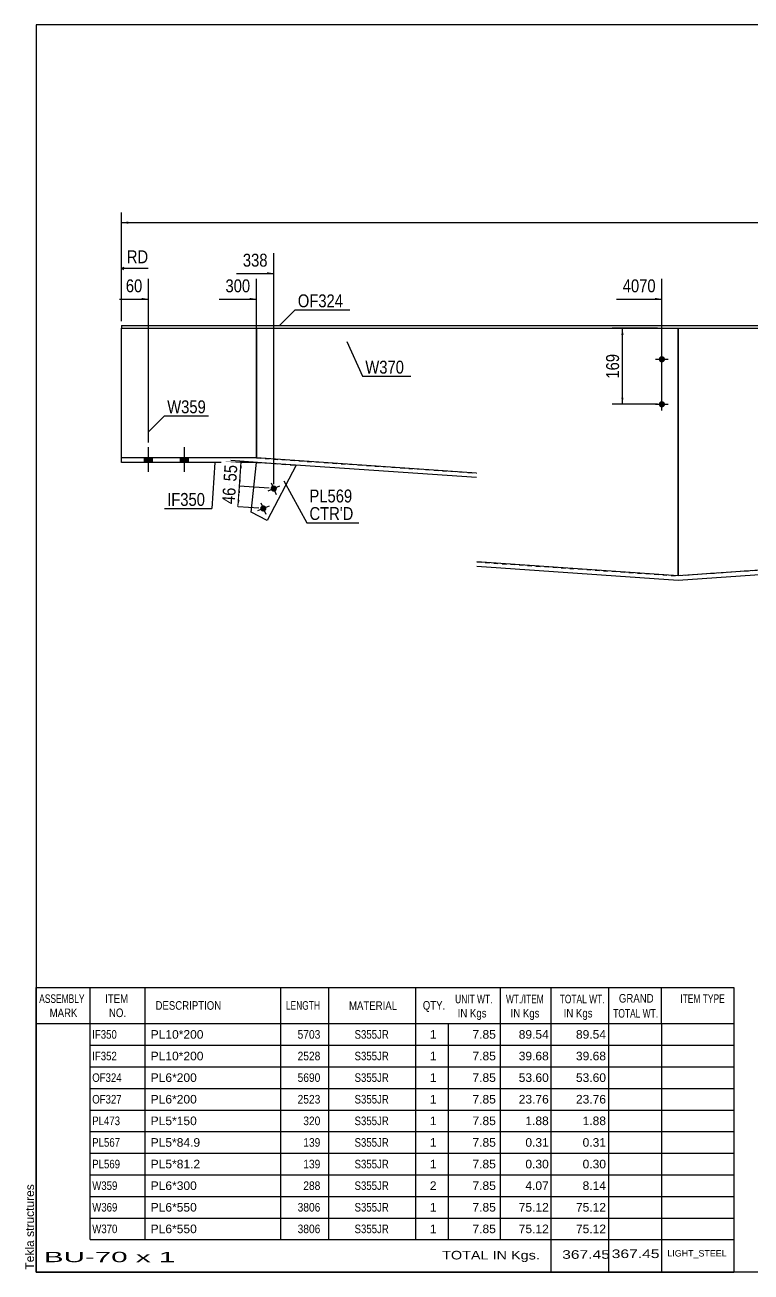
# Model space of a CAD drawing. Header units: millimetres. Extents: x -21 to 381, y -195 to 82.
# Drawn here: x -21.4 to 139.8, y -195.3 to 81.8 of the extents above; entities that cross this region are included whole.
import ezdxf

# ---------------------------------------------------------------- set-up
doc = ezdxf.new("R2010")
doc.units = ezdxf.units.MM
doc.linetypes.add('DXK_LINE_DOT1', pattern=[1.8814, 0.9407, -0.9407])
doc.styles.add('Arial', font='ARIAL.TTF', dxfattribs={"height": 0.2})
doc.styles.add('Arial Narrow', font='ARIALN.TTF', dxfattribs={"height": 0.2})

# ---------------------------------------------------------------- blocks, each defined once
blk = doc.blocks.new('Unknown-629103080-1211')
at = {"color": 5, "linetype": 'Continuous'}
for p, q in [((381.08, 81.78), (-18.92, 81.78)), ((-18.92, 81.78), (-18.92, -195.22)), ((381.08, -195.22), (381.08, 81.78)), ((-18.92, -195.22), (381.08, -195.22))]:
    blk.add_line(p, q, dxfattribs=at)
at = {"color": 174, "linetype": 'Continuous', "style": 'Arial'}
blk.add_text('Tekla structures', height=1.9102, rotation=90, dxfattribs=at).set_placement((-19.42, -194.72))
blk = doc.blocks.new('Part-629103080-1279 - 1232')
at = {"color": 2, "linetype": 'Continuous'}
for p, q in [((0, 15), (0, 14.4)), ((0, 15), (78.81, 15)), ((0, 14.4), (78.81, 14.4)), ((78.91, 15), (163.64, 15)), ((78.91, 14.4), (163.64, 14.4)), ((163.74, 15), (203.74, 15)), ((163.74, 14.4), (203.74, 14.4)), ((203.74, 15), (203.74, 14.4))]:
    blk.add_line(p, q, dxfattribs=at)
blk = doc.blocks.new('Bolt-629103080-1429 - 1232')
at = {"linetype": 'Continuous'}
for points in [[(119.31, 7.51, -1), (120.71, 7.51, -1)], [(119.31, -2.49, -1), (120.71, -2.49, -1)]]:
    blk.add_hatch(color=3, dxfattribs=at).paths.add_polyline_path(points)
at = {"color": 3, "linetype": 'Continuous'}
for p, q in [((120.01, 6.11), (120.01, 8.91)), ((118.61, 7.51), (121.41, 7.51)), ((118.61, -2.49), (121.41, -2.49)), ((120.01, -3.89), (120.01, -1.09))]:
    blk.add_line(p, q, dxfattribs=at)
blk = doc.blocks.new('Bolt-629103080-1762 - 1232')
at = {"linetype": 'Continuous'}
blk.add_hatch(color=3, dxfattribs=at).paths.add_polyline_path([(34.46, -20.94, -1), (33.17, -21.49, -1)])
at = {"color": 3, "linetype": 'Continuous'}
for p, q in [((35.1, -20.66), (32.53, -21.76)), ((33.27, -19.92), (34.37, -22.5))]:
    blk.add_line(p, q, dxfattribs=at)
blk = doc.blocks.new('Part-629103080-1323 - 1232')
at = {"color": 2, "linetype": 'Continuous'}
for p, q in [((30, -14.4), (30, 14.4)), ((123.64, 14.4), (123.64, -40.6))]:
    blk.add_line(p, q, dxfattribs=at)
at = {"color": 7, "linetype": 'DXK_LINE_DOT1'}
for p, q in [((30, 14.4), (78.81, 14.4)), ((78.91, 14.4), (123.64, 14.4)), ((30, -14.4), (78.81, -17.76)), ((78.91, -37.52), (123.64, -40.6))]:
    blk.add_line(p, q, dxfattribs=at)
blk = doc.blocks.new('Part-629103080-1345 - 1232')
at = {"color": 2, "linetype": 'Continuous'}
for p, q in [((123.64, -40.6), (123.64, 14.4)), ((311.07, 14.4), (311.07, -14.4))]:
    blk.add_line(p, q, dxfattribs=at)
at = {"color": 7, "linetype": 'DXK_LINE_DOT1'}
for p, q in [((123.64, 14.4), (163.64, 14.4)), ((163.74, 14.4), (243.74, 14.4)), ((243.84, 14.4), (311.07, 14.4)), ((311.07, -14.4), (243.84, -19.03)), ((243.74, -26.95), (163.74, -32.45)), ((163.64, -37.85), (123.64, -40.6))]:
    blk.add_line(p, q, dxfattribs=at)
blk = doc.blocks.new('Part-629103080-1427 - 1232')
at = {"color": 2, "linetype": 'Continuous'}
for p, q in [((0, -14.4), (0, 14.4)), ((30, 14.4), (30, -14.4))]:
    blk.add_line(p, q, dxfattribs=at)
at = {"color": 7, "linetype": 'DXK_LINE_DOT1'}
for p, q in [((0, 14.4), (30, 14.4)), ((30, -14.4), (0, -14.4))]:
    blk.add_line(p, q, dxfattribs=at)
blk = doc.blocks.new('Part-629103080-1367 - 1232')
at = {"color": 2, "linetype": 'Continuous'}
for p, q in [((30, -14.4), (0, -14.4)), ((0, -15.4), (0, -14.4)), ((29.97, -15.4), (0, -15.4)), ((78.81, -18.76), (29.97, -15.4)), ((78.81, -17.76), (30, -14.4)), ((203.74, -29.7), (163.74, -32.45)), ((203.8, -30.7), (203.74, -29.7)), ((203.8, -30.7), (163.74, -33.45)), ((123.64, -40.6), (78.91, -37.52)), ((123.64, -41.6), (78.91, -38.52)), ((163.64, -37.85), (123.64, -40.6)), ((163.64, -38.85), (123.64, -41.6))]:
    blk.add_line(p, q, dxfattribs=at)
blk = doc.blocks.new('Bolt-629103080-1430 - 1232')
at = {"linetype": 'Continuous'}
for points in [[(5.1, -15.4), (6.9, -15.4), (6.9, -14.4), (5.1, -14.4)], [(5.1, -15.4), (6.9, -15.4), (6.9, -14.4), (5.1, -14.4)], [(13.1, -15.4), (14.9, -15.4), (14.9, -14.4), (13.1, -14.4)], [(13.1, -15.4), (14.9, -15.4), (14.9, -14.4), (13.1, -14.4)]]:
    blk.add_hatch(color=3, dxfattribs=at).paths.add_polyline_path(points)
at = {"color": 3, "linetype": 'Continuous'}
for p, q in [((6, -17.5), (6, -12)), ((6, -17.5), (6, -12)), ((14, -17.5), (14, -12)), ((14, -17.5), (14, -12)), ((5.1, -15.4), (5.1, -14.4)), ((5.1, -15.4), (5.1, -14.4)), ((6.9, -15.4), (6.9, -14.4)), ((6.9, -15.4), (6.9, -14.4)), ((13.1, -15.4), (13.1, -14.4)), ((13.1, -15.4), (13.1, -14.4)), ((14.9, -15.4), (14.9, -14.4)), ((14.9, -15.4), (14.9, -14.4))]:
    blk.add_line(p, q, dxfattribs=at)
blk = doc.blocks.new('Part-629103080-1761 - 1232')
at = {"color": 2, "linetype": 'Continuous'}
for p, q in [((28.79, -26.47), (29.96, -15.4)), ((38.81, -16.01), (32.33, -28.34)), ((32.33, -28.34), (28.79, -26.47))]:
    blk.add_line(p, q, dxfattribs=at)
at = {"color": 7, "linetype": 'DXK_LINE_DOT1'}
blk.add_line((29.96, -15.4), (38.81, -16.01), dxfattribs=at)
blk = doc.blocks.new('Bolt-629103080-1763 - 1232')
at = {"linetype": 'Continuous'}
blk.add_hatch(color=3, dxfattribs=at).paths.add_polyline_path([(32.13, -25.36, -1), (30.85, -25.91, -1)])
at = {"color": 3, "linetype": 'Continuous'}
for p, q in [((30.94, -24.35), (32.04, -26.92)), ((32.78, -25.09), (30.2, -26.19))]:
    blk.add_line(p, q, dxfattribs=at)
blk = doc.blocks.new('StraightDimension-629103080-1507 - 1232')
at = {"linetype": 'Continuous'}
for points in [[(1.5, 37.61), (0, 37.86), (1.5, 38.11)], [(355.57, 38.11), (357.07, 37.86), (355.57, 37.61)]]:
    blk.add_hatch(color=7, dxfattribs=at).paths.add_polyline_path(points)
at = {"color": 7, "linetype": 'Continuous'}
for p, q in [((0, 16), (0, 40.11)), ((357.07, 11), (357.07, 40.11)), ((0, 37.86), (357.07, 37.86))]:
    blk.add_line(p, q, dxfattribs=at)
at = {"color": 0}
blk.add_wipeout([(182.79, 38.01), (182.79, 42.21), (174.28, 42.21), (174.28, 38.01)], dxfattribs=at)
at = {"color": 3, "style": 'Arial Narrow'}
blk.add_text('8373', height=2.863, dxfattribs=at).set_placement((174.88, 38.61))
blk = doc.blocks.new('StraightDimension-629103080-2250 - 1232')
at = {"linetype": 'Continuous'}
blk.add_hatch(color=7, dxfattribs=at).paths.add_polyline_path([(28.46, 21.14), (29.96, 20.89), (28.46, 20.64)])
at = {"color": 7, "linetype": 'Continuous'}
for p, q in [((29.96, -14.4), (29.96, 25.39)), ((21.72, 20.89), (29.96, 20.89))]:
    blk.add_line(p, q, dxfattribs=at)
at = {"color": 0}
blk.add_wipeout([(29.18, 21.79), (29.18, 25.99), (22.5, 25.99), (22.5, 21.79)], dxfattribs=at)
at = {"color": 3, "style": 'Arial Narrow'}
blk.add_text('300', height=2.863, dxfattribs=at).set_placement((23.1, 22.39))
blk = doc.blocks.new('StraightDimension-629103080-2091 - 1232')
at = {"linetype": 'Continuous'}
for points in [[(26.21, -16.65), (26.57, -15.17), (26.71, -16.68)], [(26.54, -19.21), (26.19, -20.69), (26.04, -19.17)]]:
    blk.add_hatch(color=7, dxfattribs=at).paths.add_polyline_path(points)
at = {"color": 7, "linetype": 'Continuous'}
for p, q in [((33.2, -15.62), (24.32, -15.01)), ((26.19, -20.69), (26.57, -15.17)), ((32.82, -21.14), (23.94, -20.53))]:
    blk.add_line(p, q, dxfattribs=at)
at = {"color": 0}
blk.add_wipeout([(26.39, -15.49), (22.2, -15.21), (21.87, -20.05), (26.06, -20.34)], dxfattribs=at)
at = {"color": 3, "style": 'Arial Narrow'}
blk.add_text('55', height=2.863, rotation=86.064, dxfattribs=at).set_placement((25.5, -19.7))
blk = doc.blocks.new('StraightDimension-629103080-2092 - 1232')
at = {"linetype": 'Continuous'}
for points in [[(25.83, -22.17), (26.19, -20.69), (26.33, -22.2)], [(26.22, -23.77), (25.87, -25.25), (25.72, -23.74)]]:
    blk.add_hatch(color=7, dxfattribs=at).paths.add_polyline_path(points)
at = {"color": 7, "linetype": 'Continuous'}
for p, q in [((32.82, -21.14), (23.94, -20.53)), ((25.87, -25.25), (26.19, -20.69)), ((30.49, -25.57), (23.63, -25.1))]:
    blk.add_line(p, q, dxfattribs=at)
at = {"color": 0}
blk.add_wipeout([(26.05, -20.53), (21.86, -20.25), (21.52, -25.09), (25.71, -25.38)], dxfattribs=at)
at = {"color": 3, "style": 'Arial Narrow'}
blk.add_text('46', height=2.863, rotation=86.064, dxfattribs=at).set_placement((25.15, -24.74))
blk = doc.blocks.new('StraightDimension-629103080-1572 - 1232')
at = {"linetype": 'Continuous'}
for points in [[(111, 12.9), (111.25, 14.4), (111.5, 12.9)], [(111.5, -0.99), (111.25, -2.49), (111, -0.99)]]:
    blk.add_hatch(color=7, dxfattribs=at).paths.add_polyline_path(points)
at = {"color": 7, "linetype": 'Continuous'}
for p, q in [((119.01, 14.4), (109, 14.4)), ((111.25, -2.49), (111.25, 14.4)), ((119.01, -2.49), (109, -2.49))]:
    blk.add_line(p, q, dxfattribs=at)
at = {"color": 0}
blk.add_wipeout([(111.1, 9.3), (106.9, 9.3), (106.9, 2.61), (111.1, 2.61)], dxfattribs=at)
at = {"color": 3, "style": 'Arial Narrow'}
blk.add_text('169', height=2.863, rotation=90.0002, dxfattribs=at).set_placement((110.5, 3.21))
blk = doc.blocks.new('StraightDimension-629103080-2248 - 1232')
at = {"linetype": 'Continuous'}
blk.add_hatch(color=7, dxfattribs=at).paths.add_polyline_path([(118.51, 21.14), (120.01, 20.89), (118.51, 20.64)])
at = {"color": 7, "linetype": 'Continuous'}
for p, q in [((120.01, -1.49), (120.01, 25.39)), ((109.95, 20.89), (120.01, 20.89))]:
    blk.add_line(p, q, dxfattribs=at)
at = {"color": 0}
blk.add_wipeout([(119.24, 21.79), (119.24, 25.99), (110.72, 25.99), (110.72, 21.79)], dxfattribs=at)
at = {"color": 3, "style": 'Arial Narrow'}
blk.add_text('4070', height=2.863, dxfattribs=at).set_placement((111.32, 22.39))
blk = doc.blocks.new('StraightDimension-629103080-2249 - 1232')
at = {"linetype": 'Continuous'}
blk.add_hatch(color=7, dxfattribs=at).paths.add_polyline_path([(32.32, 26.84), (33.82, 26.59), (32.32, 26.34)])
at = {"color": 7, "linetype": 'Continuous'}
for p, q in [((33.82, -20.21), (33.82, 31.09)), ((25.58, 26.59), (33.82, 26.59))]:
    blk.add_line(p, q, dxfattribs=at)
at = {"color": 0}
blk.add_wipeout([(33.04, 27.49), (33.04, 31.69), (26.36, 31.69), (26.36, 27.49)], dxfattribs=at)
at = {"color": 3, "style": 'Arial Narrow'}
blk.add_text('338', height=2.863, dxfattribs=at).set_placement((26.96, 28.09))
blk = doc.blocks.new('StraightDimension-629103080-2251 - 1232')
at = {"linetype": 'Continuous'}
blk.add_hatch(color=7, dxfattribs=at).paths.add_polyline_path([(4.5, 21.14), (6, 20.89), (4.5, 20.64)])
at = {"color": 7, "linetype": 'Continuous'}
for p, q in [((6, -11), (6, 25.39)), ((-0.41, 20.89), (6, 20.89))]:
    blk.add_line(p, q, dxfattribs=at)
at = {"color": 0, "linetype": 'Continuous'}
blk.add_wipeout([(6.53, 28.24), (6.53, 32.44), (0.59, 32.44), (0.59, 28.24)], dxfattribs=at)
at = {"color": 7, "linetype": 'Continuous'}
for p in [(0.5, 27.89), (0.5, 27.39), (5.93, 27.64)]:
    blk.add_line(p, (0, 27.64), dxfattribs=at)
at = {"color": 3, "linetype": 'Continuous', "style": 'Arial Narrow'}
blk.add_text('RD', height=2.863, dxfattribs=at).set_placement((1.19, 28.84))
at = {"color": 0}
blk.add_wipeout([(5.22, 21.79), (5.22, 25.99), (0.37, 25.99), (0.37, 21.79)], dxfattribs=at)
at = {"color": 7, "linetype": 'Continuous'}
blk.add_line((0, 16), (0, 32.14), dxfattribs=at)
at = {"color": 3, "style": 'Arial Narrow'}
blk.add_text('60', height=2.863, dxfattribs=at).set_placement((0.97, 22.39))
blk = doc.blocks.new('CBS_BOM-629103080-2602')
at = {"color": 7, "linetype": 'Continuous'}
for p, q in [((-18.95, -140.06), (-18.95, -132.06)), ((-18.95, -132.06), (135.97, -132.06)), ((-6.95, -140.06), (-6.95, -132.06)), ((5.24, -140.06), (5.24, -132.06)), ((35.4, -140.06), (35.4, -132.06)), ((46.08, -140.06), (46.08, -132.06)), ((65.4, -140.06), (65.4, -132.06)), ((84.2, -140.06), (84.2, -132.06)), ((95.41, -140.06), (95.41, -132.06)), ((108.2, -140.06), (108.2, -132.06)), ((119.95, -140.06), (119.95, -132.06)), ((135.97, -132.06), (135.97, -140.05)), ((-18.95, -140.06), (135.97, -140.06)), ((-18.95, -144.86), (-18.95, -140.06)), ((-6.95, -144.86), (-6.95, -140.06)), ((5.24, -144.86), (5.24, -140.06)), ((35.4, -144.86), (35.4, -140.06)), ((46.08, -144.86), (46.08, -140.06)), ((65.4, -144.86), (65.4, -140.06)), ((72.66, -144.86), (72.66, -140.06)), ((84.2, -144.86), (84.2, -140.06)), ((95.41, -144.86), (95.41, -140.06)), ((108.2, -144.86), (108.2, -140.06)), ((119.97, -144.86), (119.97, -140.06)), ((135.97, -140.06), (135.97, -144.86)), ((-18.95, -149.66), (-18.95, -144.86)), ((-6.95, -144.86), (135.97, -144.86)), ((-6.95, -149.66), (-6.95, -144.86)), ((5.24, -149.66), (5.24, -144.86)), ((35.4, -149.66), (35.4, -144.86)), ((46.08, -149.66), (46.08, -144.86)), ((65.4, -149.66), (65.4, -144.86)), ((72.66, -149.66), (72.66, -144.86)), ((84.2, -149.66), (84.2, -144.86)), ((95.41, -149.66), (95.41, -144.86)), ((108.2, -149.66), (108.2, -144.86)), ((119.97, -149.66), (119.97, -144.86)), ((135.97, -144.86), (135.97, -149.66)), ((-18.95, -154.46), (-18.95, -149.66)), ((-6.95, -149.66), (135.97, -149.66)), ((-6.95, -154.46), (-6.95, -149.66)), ((5.24, -154.46), (5.24, -149.66)), ((35.4, -154.46), (35.4, -149.66)), ((46.08, -154.46), (46.08, -149.66)), ((65.4, -154.46), (65.4, -149.66)), ((72.66, -154.46), (72.66, -149.66)), ((84.2, -154.46), (84.2, -149.66)), ((95.41, -154.46), (95.41, -149.66)), ((108.2, -154.46), (108.2, -149.66)), ((119.97, -154.46), (119.97, -149.66)), ((135.97, -149.66), (135.97, -154.46)), ((-18.95, -159.26), (-18.95, -154.46)), ((-6.95, -154.46), (135.97, -154.46)), ((-6.95, -159.26), (-6.95, -154.46)), ((5.24, -159.26), (5.24, -154.46)), ((35.4, -159.26), (35.4, -154.46)), ((46.08, -159.26), (46.08, -154.46)), ((65.4, -159.26), (65.4, -154.46)), ((72.66, -159.26), (72.66, -154.46)), ((84.2, -159.26), (84.2, -154.46)), ((95.41, -159.26), (95.41, -154.46)), ((108.2, -159.26), (108.2, -154.46)), ((119.97, -159.26), (119.97, -154.46)), ((135.97, -154.46), (135.97, -159.26)), ((-18.95, -164.06), (-18.95, -159.26)), ((-6.95, -159.26), (135.97, -159.26)), ((-6.95, -164.06), (-6.95, -159.26)), ((5.24, -164.06), (5.24, -159.26)), ((35.4, -164.06), (35.4, -159.26)), ((46.08, -164.06), (46.08, -159.26)), ((65.4, -164.06), (65.4, -159.26)), ((72.66, -164.06), (72.66, -159.26)), ((84.2, -164.06), (84.2, -159.26)), ((95.41, -164.06), (95.41, -159.26)), ((108.2, -164.06), (108.2, -159.26)), ((119.97, -164.06), (119.97, -159.26)), ((135.97, -159.26), (135.97, -164.06)), ((-18.95, -168.86), (-18.95, -164.06)), ((-6.95, -164.06), (135.97, -164.06)), ((-6.95, -168.86), (-6.95, -164.06)), ((5.24, -168.86), (5.24, -164.06)), ((35.4, -168.86), (35.4, -164.06)), ((46.08, -168.86), (46.08, -164.06)), ((65.4, -168.86), (65.4, -164.06)), ((72.66, -168.86), (72.66, -164.06)), ((84.2, -168.86), (84.2, -164.06)), ((95.41, -168.86), (95.41, -164.06)), ((108.2, -168.86), (108.2, -164.06)), ((119.97, -168.86), (119.97, -164.06)), ((135.97, -164.06), (135.97, -168.86)), ((-18.95, -173.66), (-18.95, -168.86)), ((-6.95, -168.86), (135.97, -168.86)), ((-6.95, -173.66), (-6.95, -168.86)), ((5.24, -173.66), (5.24, -168.86)), ((35.4, -173.66), (35.4, -168.86)), ((46.08, -173.66), (46.08, -168.86)), ((65.4, -173.66), (65.4, -168.86)), ((72.66, -173.66), (72.66, -168.86)), ((84.2, -173.66), (84.2, -168.86)), ((95.41, -173.66), (95.41, -168.86)), ((108.2, -173.66), (108.2, -168.86)), ((119.97, -173.66), (119.97, -168.86)), ((135.97, -168.86), (135.97, -173.66)), ((-18.95, -178.46), (-18.95, -173.66)), ((-6.95, -173.66), (135.97, -173.66)), ((-6.95, -178.46), (-6.95, -173.66)), ((5.24, -178.46), (5.24, -173.66)), ((35.4, -178.46), (35.4, -173.66)), ((46.08, -178.46), (46.08, -173.66)), ((65.4, -178.46), (65.4, -173.66)), ((72.66, -178.46), (72.66, -173.66)), ((84.2, -178.46), (84.2, -173.66)), ((95.41, -178.46), (95.41, -173.66)), ((108.2, -178.46), (108.2, -173.66)), ((119.97, -178.46), (119.97, -173.66)), ((135.97, -173.66), (135.97, -178.46)), ((-18.95, -183.26), (-18.95, -178.46)), ((-6.95, -178.46), (135.97, -178.46)), ((-6.95, -183.26), (-6.95, -178.46)), ((5.24, -183.26), (5.24, -178.46)), ((35.4, -183.26), (35.4, -178.46)), ((46.08, -183.26), (46.08, -178.46)), ((65.4, -183.26), (65.4, -178.46)), ((72.66, -183.26), (72.66, -178.46)), ((84.2, -183.26), (84.2, -178.46)), ((95.41, -183.26), (95.41, -178.46)), ((108.2, -183.26), (108.2, -178.46)), ((119.97, -183.26), (119.97, -178.46)), ((135.97, -178.46), (135.97, -183.26)), ((-18.95, -188.06), (-18.95, -183.26)), ((-6.95, -183.26), (135.97, -183.26)), ((-6.95, -188.06), (-6.95, -183.26)), ((5.24, -188.06), (5.24, -183.26)), ((35.4, -188.06), (35.4, -183.26)), ((46.08, -188.06), (46.08, -183.26)), ((65.4, -188.06), (65.4, -183.26)), ((72.66, -188.06), (72.66, -183.26)), ((84.2, -188.06), (84.2, -183.26)), ((95.41, -188.06), (95.41, -183.26)), ((108.2, -188.06), (108.2, -183.26)), ((119.97, -188.06), (119.97, -183.26)), ((135.97, -183.26), (135.97, -188.06)), ((-18.95, -195.26), (-18.95, -188.08)), ((-6.95, -188.06), (135.97, -188.06)), ((95.41, -195.26), (95.41, -188.08)), ((108.2, -195.26), (108.2, -188.08)), ((120.01, -195.26), (120.01, -188.08)), ((135.97, -188.06), (135.97, -195.26)), ((-18.95, -195.26), (135.97, -195.26))]:
    blk.add_line(p, q, dxfattribs=at)
at = {"color": 3, "linetype": 'Continuous', "style": 'Arial'}
for s, height, width, p in [('ASSEMBLY', 1.91, 0.7, (-18.27, -135.48)), ('ITEM', 1.91, 0.8, (-3.62, -135.48)), ('DESCRIPTION', 1.9102, 0.8, (7.56, -136.99)), ('LENGTH', 1.91, 0.7, (36.51, -136.99)), ('MATERIAL', 1.91, 0.8, (50.53, -137.03)), ('QTY.', 1.91, 0.8, (66.92, -136.96)), ('UNIT WT.', 1.91, 0.7, (74.09, -135.56)), ('WT./ITEM', 1.91, 0.7, (85.38, -135.56)), ('TOTAL WT.', 1.91, 0.7, (97.32, -135.56)), ('GRAND', 1.91, 0.8, (110.47, -135.4)), ('ITEM TYPE', 1.91, 0.7, (124.11, -135.48)), ('MARK', 1.91, 0.8, (-15.95, -138.62)), ('NO.', 1.91, 0.8, (-2.77, -138.62)), ('IN Kgs', 1.91, 0.8, (74.67, -138.7)), ('IN Kgs', 1.91, 0.8, (86.42, -138.7)), ('IN Kgs', 1.91, 0.8, (98.21, -138.7)), ('TOTAL WT.', 1.91, 0.7, (109.21, -138.74))]:
    blk.add_text(s, height=height, dxfattribs=dict(at, width=width)).set_placement(p)
at = {"color": 7, "linetype": 'Continuous', "style": 'Arial'}
for s, width, p in [('IF350', 0.8, (-6.49, -143.42)), ('5703', 0.85, (39.12, -143.42)), ('S355JR', 0.8, (51.77, -143.42)), ('IF352', 0.8, (-6.49, -148.22)), ('2528', 0.85, (39.12, -148.22)), ('S355JR', 0.8, (51.77, -148.22)), ('OF324', 0.8, (-6.49, -153.02)), ('5690', 0.85, (39.12, -153.02)), ('S355JR', 0.8, (51.77, -153.02)), ('OF327', 0.8, (-6.49, -157.82)), ('2523', 0.85, (39.12, -157.82)), ('S355JR', 0.8, (51.77, -157.82)), ('PL473', 0.8, (-6.49, -162.62)), ('320', 0.85, (40.38, -162.62)), ('S355JR', 0.8, (51.77, -162.62)), ('PL567', 0.8, (-6.49, -167.42)), ('139', 0.85, (40.38, -167.42)), ('S355JR', 0.8, (51.77, -167.42)), ('PL569', 0.8, (-6.49, -172.22)), ('139', 0.85, (40.38, -172.22)), ('S355JR', 0.8, (51.77, -172.22)), ('W359', 0.8, (-6.49, -177.02)), ('288', 0.85, (40.38, -177.02)), ('S355JR', 0.8, (51.77, -177.02)), ('W369', 0.8, (-6.49, -181.82)), ('3806', 0.85, (39.12, -181.82)), ('S355JR', 0.8, (51.77, -181.82)), ('W370', 0.8, (-6.49, -186.62)), ('3806', 0.85, (39.12, -186.62)), ('S355JR', 0.8, (51.77, -186.62))]:
    blk.add_text(s, height=1.91, dxfattribs=dict(at, width=width)).set_placement(p)
for s, p in [('PL10*200', (6.49, -143.42)), ('1', (68.49, -143.42)), ('7.85', (77.95, -143.42)), ('89.54', (88.22, -143.42)), ('89.54', (100.93, -143.42)), ('PL10*200', (6.49, -148.22)), ('1', (68.49, -148.22)), ('7.85', (77.95, -148.22)), ('39.68', (88.22, -148.22)), ('39.68', (100.93, -148.22)), ('PL6*200', (6.49, -153.02)), ('1', (68.49, -153.02)), ('7.85', (77.95, -153.02)), ('53.60', (88.22, -153.02)), ('53.60', (100.93, -153.02)), ('PL6*200', (6.49, -157.82)), ('1', (68.49, -157.82)), ('7.85', (77.95, -157.82)), ('23.76', (88.22, -157.82)), ('23.76', (100.93, -157.82)), ('PL5*150', (6.49, -162.62)), ('1', (68.49, -162.62)), ('7.85', (77.95, -162.62)), ('1.88', (89.7, -162.62)), ('1.88', (102.41, -162.62)), ('PL5*84.9', (6.49, -167.42)), ('1', (68.49, -167.42)), ('7.85', (77.95, -167.42)), ('0.31', (89.7, -167.42)), ('0.31', (102.41, -167.42)), ('PL5*81.2', (6.49, -172.22)), ('1', (68.49, -172.22)), ('7.85', (77.95, -172.22)), ('0.30', (89.7, -172.22)), ('0.30', (102.41, -172.22)), ('PL6*300', (6.49, -177.02)), ('2', (68.49, -177.02)), ('7.85', (77.95, -177.02)), ('4.07', (89.7, -177.02)), ('8.14', (102.41, -177.02)), ('PL6*550', (6.49, -181.82)), ('1', (68.49, -181.82)), ('7.85', (77.95, -181.82)), ('75.12', (88.22, -181.82)), ('75.12', (100.93, -181.82)), ('PL6*550', (6.49, -186.62)), ('1', (68.49, -186.62)), ('7.85', (77.95, -186.62)), ('75.12', (88.22, -186.62)), ('75.12', (100.93, -186.62))]:
    blk.add_text(s, height=1.91, dxfattribs=at).set_placement(p)
at = {"color": 6, "linetype": 'Continuous', "style": 'Arial'}
for s, height, width, p in [('BU-70 x 1', 2.292, 2.05, (-17.23, -193.06)), ('TOTAL IN Kgs.', 1.9102, 1.2, (71.21, -192.46)), ('367.45', 1.91, 1.3, (97.87, -192.31)), ('367.45', 1.91, 1.3, (108.87, -192.15))]:
    blk.add_text(s, height=height, dxfattribs=dict(at, width=width)).set_placement(p)
blk.add_text('LIGHT_STEEL', height=1.4135, dxfattribs=at).set_placement((121.22, -191.8))
blk = doc.blocks.new('Mark-629103080-1767 - 1232')
at = {"color": 0}
blk.add_wipeout([(51.25, -24.29), (51.25, -21.29), (41.75, -21.29), (41.75, -24.29)], dxfattribs=at)
blk.add_wipeout([(51.25, -24.29), (51.25, -21.29), (41.75, -21.29), (41.75, -24.29)], dxfattribs=at)
blk.add_wipeout([(51.51, -28.19), (51.51, -25.19), (41.75, -25.19), (41.75, -28.19)], dxfattribs=at)
blk.add_wipeout([(51.51, -28.19), (51.51, -25.19), (41.75, -25.19), (41.75, -28.19)], dxfattribs=at)
at = {"color": 7, "linetype": 'Continuous'}
for p, q in [((36.08, -19.51), (41.15, -28.79)), ((41.15, -28.79), (52.75, -28.79))]:
    blk.add_line(p, q, dxfattribs=at)
at = {"color": 3, "style": 'Arial Narrow'}
blk.add_text('PL569', height=2.863, dxfattribs=at).set_placement((41.75, -24.29))
at = {"color": 1, "style": 'Arial Narrow'}
blk.add_text("CTR'D", height=2.863, dxfattribs=at).set_placement((41.75, -28.19))
blk = doc.blocks.new('Mark-629103080-1275 - 1232')
at = {"color": 0}
blk.add_wipeout([(49.21, 19.06), (49.21, 22.06), (39.16, 22.06), (39.16, 19.06)], dxfattribs=at)
blk.add_wipeout([(49.21, 19.06), (49.21, 22.06), (39.16, 22.06), (39.16, 19.06)], dxfattribs=at)
at = {"color": 7, "linetype": 'Continuous'}
for p, q in [((35.02, 14.92), (38.56, 18.46)), ((38.56, 18.46), (50.71, 18.46))]:
    blk.add_line(p, q, dxfattribs=at)
at = {"color": 3, "style": 'Arial Narrow'}
blk.add_text('OF324', height=2.863, dxfattribs=at).set_placement((39.16, 19.06))
blk = doc.blocks.new('Mark-629103080-1319 - 1232')
at = {"color": 0}
blk.add_wipeout([(62.75, 4.33), (62.75, 7.33), (54.16, 7.33), (54.16, 4.33)], dxfattribs=at)
blk.add_wipeout([(62.75, 4.33), (62.75, 7.33), (54.16, 7.33), (54.16, 4.33)], dxfattribs=at)
at = {"color": 7, "linetype": 'Continuous'}
for p, q in [((50.02, 11.47), (53.56, 3.73)), ((53.56, 3.73), (64.25, 3.73))]:
    blk.add_line(p, q, dxfattribs=at)
at = {"color": 3, "style": 'Arial Narrow'}
blk.add_text('W370', height=2.863, dxfattribs=at).set_placement((54.16, 4.33))
blk = doc.blocks.new('Mark-629103080-1363 - 1232')
at = {"color": 7, "linetype": 'Continuous'}
blk.add_line((20.77, -15.4), (20.05, -25.66), dxfattribs=at)
at = {"color": 0}
blk.add_wipeout([(18.55, -25.06), (18.55, -22.06), (10.15, -22.06), (10.15, -25.06)], dxfattribs=at)
blk.add_wipeout([(18.55, -25.06), (18.55, -22.06), (10.15, -22.06), (10.15, -25.06)], dxfattribs=at)
at = {"color": 7, "linetype": 'Continuous'}
blk.add_line((9.55, -25.66), (20.05, -25.66), dxfattribs=at)
at = {"color": 3, "style": 'Arial Narrow'}
blk.add_text('IF350', height=2.863, dxfattribs=at).set_placement((10.15, -25.06))
blk = doc.blocks.new('Mark-629103080-1423 - 1232')
at = {"color": 0}
blk.add_wipeout([(18.75, -4.48), (18.75, -1.48), (10.16, -1.48), (10.16, -4.48)], dxfattribs=at)
blk.add_wipeout([(18.75, -4.48), (18.75, -1.48), (10.16, -1.48), (10.16, -4.48)], dxfattribs=at)
at = {"color": 7, "linetype": 'Continuous'}
for p, q in [((6.03, -8.61), (9.56, -5.08)), ((9.56, -5.08), (19.35, -5.08))]:
    blk.add_line(p, q, dxfattribs=at)
at = {"color": 3, "style": 'Arial Narrow'}
blk.add_text('W359', height=2.863, dxfattribs=at).set_placement((10.16, -4.48))

msp = doc.modelspace()

# ---------------------------------------------------------------- block references
for name in ['Unknown-629103080-1211', 'Part-629103080-1279 - 1232', 'Part-629103080-1427 - 1232', 'Part-629103080-1323 - 1232', 'Part-629103080-1345 - 1232', 'Bolt-629103080-1429 - 1232', 'Bolt-629103080-1430 - 1232', 'Part-629103080-1367 - 1232', 'Part-629103080-1761 - 1232', 'Bolt-629103080-1762 - 1232', 'Bolt-629103080-1763 - 1232', 'CBS_BOM-629103080-2602']:
    msp.add_blockref(name, (0, 0))

# ---------------------------------------------------------------- next in the draw order: block references
for name in ['StraightDimension-629103080-1507 - 1232', 'Mark-629103080-1767 - 1232']:
    msp.add_blockref(name, (0, 0))

# ---------------------------------------------------------------- next in the draw order: block references
for name in ['StraightDimension-629103080-2251 - 1232', 'StraightDimension-629103080-2250 - 1232', 'StraightDimension-629103080-1572 - 1232', 'Mark-629103080-1319 - 1232']:
    msp.add_blockref(name, (0, 0))

# ---------------------------------------------------------------- next in the draw order: block references
for name in ['StraightDimension-629103080-2248 - 1232', 'Mark-629103080-1423 - 1232', 'StraightDimension-629103080-2091 - 1232']:
    msp.add_blockref(name, (0, 0))

# ---------------------------------------------------------------- next in the draw order: block references
msp.add_blockref('StraightDimension-629103080-2092 - 1232', (0, 0))

# ---------------------------------------------------------------- next in the draw order: block references
for name in ['StraightDimension-629103080-2249 - 1232', 'Mark-629103080-1363 - 1232']:
    msp.add_blockref(name, (0, 0))

# ---------------------------------------------------------------- next in the draw order: block references
msp.add_blockref('Mark-629103080-1275 - 1232', (0, 0))

doc.saveas('drawing.dxf')
